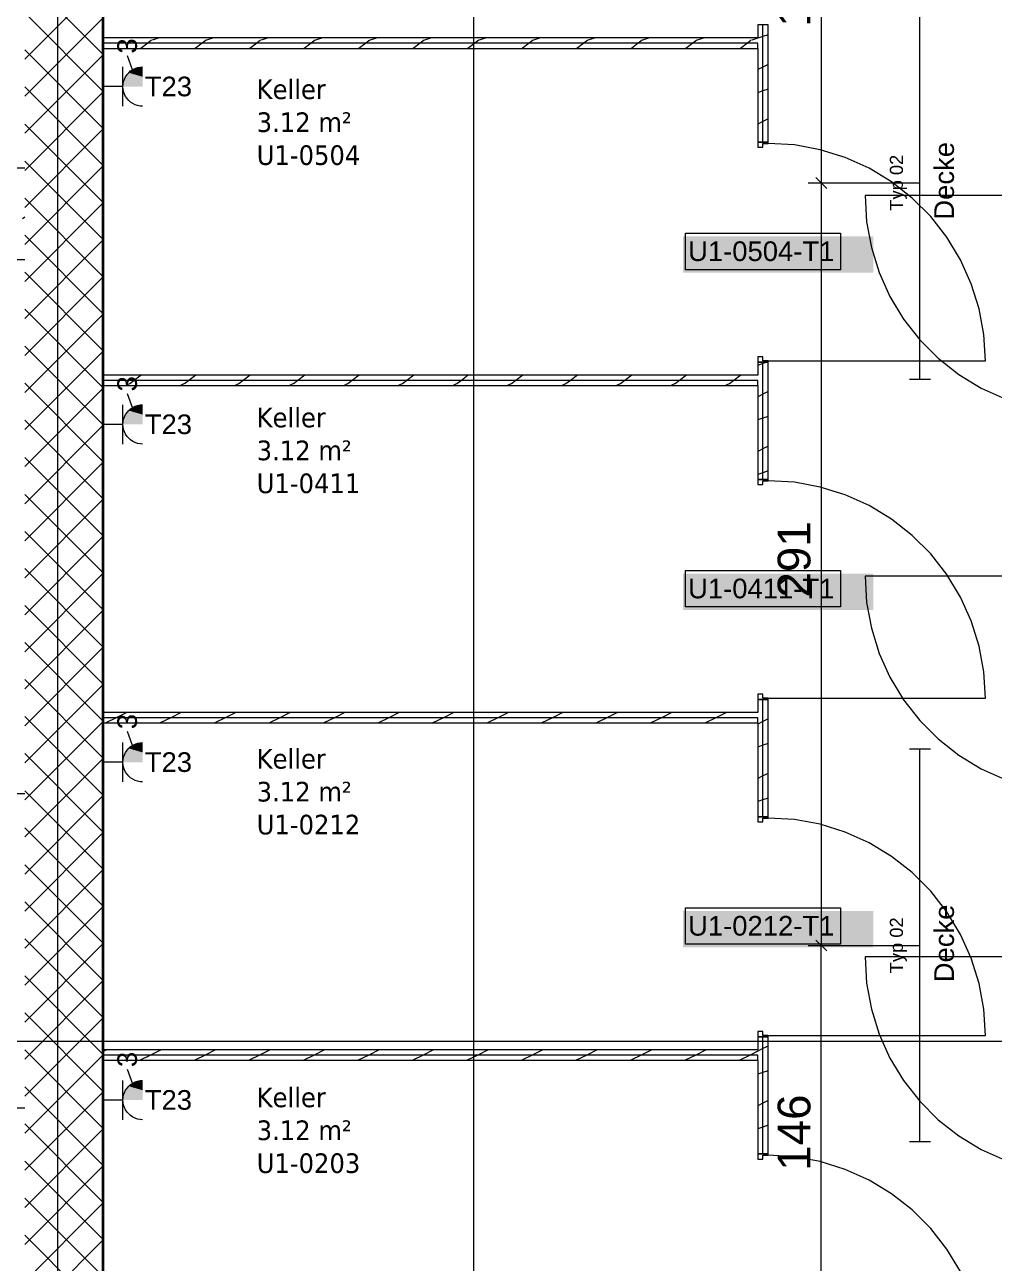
# Model space of a CAD drawing. Extents: x -1132 to 613, y -179 to 712.
# Drawn here: x -347.1 to -273, y 385.6 to 480.2 of the extents above; entities that cross this region are included whole.
import ezdxf
from ezdxf.lldxf.tags import DXFTag

# ---------------------------------------------------------------- set-up
doc = ezdxf.new("R2010")
doc.units = 0
doc.layers.get('0').update_dxf_attribs({"lineweight": 13})
for name, color, linetype, lineweight in [('A-AREA-____-IDEN', 7, 'Continuous', 5), ('A-DOOR-____-IDEN', 7, 'Continuous', 5), ('A-DOOR-FRAM-MCUT', 7, 'Continuous', 9), ('A-DOOR-OPNG-OTLN', 7, 'Continuous', 9), ('A-WALL-____-MCUT', 7, 'Continuous', 35), ('A-WALL-____-PATT', 7, 'Continuous', 35), ('A-WALL-FNSH-MCUT', 7, 'Continuous', 35), ('S-GRID-____-OTLN', 7, 'Continuous', 5)]:
    doc.layers.add(name, color=color, linetype=linetype, lineweight=lineweight)
for name, color, linetype, lineweight, true_color in [('EL01_VVV_Mass', 7, 'Continuous', 13, 0xb2b200), ('EL01_WAN_Kraft', 1, 'Continuous', 13, 0xff0000), ('EL01_WAN_Leuchten', 7, 'Continuous', 13, 0x0080ff), ('EL01_WAN_Leuchtentyp', 7, 'Continuous', 13, 0x0099ff)]:
    doc.layers.add(name, color=color, linetype=linetype, lineweight=lineweight, true_color=true_color)
doc.styles.get("Standard").update_dxf_attribs({"font": 'arial.ttf'})
tags = doc.linetypes.add('_Rasterlinie_', pattern=[0.375, 0.2, -0.05, 0.075, -0.05]).pattern_tags.tags
tags[10:11] = [DXFTag(74, 4), DXFTag(75, 0), DXFTag(340, '0'), DXFTag(46, 1.0), DXFTag(50, 0.0), DXFTag(44, 0.0), DXFTag(45, 0.0)]
tags[8:9] = [DXFTag(74, 4), DXFTag(75, 0), DXFTag(340, '0'), DXFTag(46, 1.0), DXFTag(50, 0.0), DXFTag(44, 0.0), DXFTag(45, 0.0)]
tags[6:7] = [DXFTag(74, 4), DXFTag(75, 0), DXFTag(340, '0'), DXFTag(46, 1.0), DXFTag(50, 0.0), DXFTag(44, 0.0), DXFTag(45, 0.0)]
tags[4:5] = [DXFTag(74, 4), DXFTag(75, 0), DXFTag(340, '0'), DXFTag(46, 1.0), DXFTag(50, 0.0), DXFTag(44, 0.0), DXFTag(45, 0.0)]

# ---------------------------------------------------------------- blocks, each defined once
blk = doc.blocks.new('Referenz-A0UNPDE96I', base_point=(-1115.886, -117.372))
at = {"layer": 'A-DOOR-____-IDEN', "color": 0, "linetype": 'Continuous', "ltscale": 0.13}
for p, q in [((-296.636, 464.275), (-284.796, 464.275)), ((-296.636, 461.495), (-296.636, 464.275)), ((-284.796, 464.275), (-284.796, 461.495)), ((-284.796, 461.495), (-296.636, 461.495)), ((-296.636, 438.515), (-284.796, 438.515)), ((-296.636, 435.735), (-296.636, 438.515)), ((-284.796, 438.515), (-284.796, 435.735)), ((-284.796, 435.735), (-296.636, 435.735)), ((-296.636, 412.755), (-284.796, 412.755)), ((-296.636, 409.975), (-296.636, 412.755)), ((-284.796, 412.755), (-284.796, 409.975)), ((-284.796, 409.975), (-296.636, 409.975))]:
    blk.add_line(p, q, dxfattribs=at)
at = {"layer": 'A-DOOR-____-IDEN', "color": 7, "linetype": 'Continuous', "ltscale": 0.13, "true_color": 0xffffff}
for points in [[(-296.811, 461.272), (-282.272, 461.272), (-296.811, 464.031)], [(-282.272, 461.272), (-296.811, 464.031), (-282.272, 464.031)], [(-296.811, 435.512), (-282.272, 435.512), (-296.811, 438.271)], [(-282.272, 435.512), (-296.811, 438.271), (-282.272, 438.271)], [(-296.811, 409.752), (-282.272, 409.752), (-296.811, 412.511)], [(-282.272, 409.752), (-296.811, 412.511), (-282.272, 412.511)]]:
    blk.add_solid(points, dxfattribs=at)
at = {"layer": 'A-DOOR-FRAM-MCUT', "color": 0, "linetype": 'Continuous', "ltscale": 0.13}
for p, q in [((-290.315, 471.238), (-291.115, 471.238)), ((-291.115, 471.238), (-291.115, 470.838)), ((-290.715, 470.838), (-290.715, 471.138)), ((-290.715, 471.138), (-290.315, 471.138)), ((-290.315, 471.138), (-290.315, 471.238)), ((-291.115, 470.838), (-290.715, 470.838)), ((-290.715, 454.838), (-291.115, 454.838)), ((-291.115, 454.838), (-291.115, 454.438)), ((-291.115, 454.438), (-290.315, 454.438)), ((-290.715, 454.538), (-290.715, 454.838)), ((-290.315, 454.538), (-290.715, 454.538)), ((-290.315, 454.438), (-290.315, 454.538)), ((-290.315, 445.478), (-291.115, 445.478)), ((-291.115, 445.478), (-291.115, 445.078)), ((-291.115, 445.078), (-290.715, 445.078)), ((-290.715, 445.078), (-290.715, 445.378)), ((-290.715, 445.378), (-290.315, 445.378)), ((-290.315, 445.378), (-290.315, 445.478)), ((-290.715, 429.078), (-291.115, 429.078)), ((-291.115, 429.078), (-291.115, 428.678)), ((-291.115, 428.678), (-290.315, 428.678)), ((-290.715, 428.778), (-290.715, 429.078)), ((-290.315, 428.778), (-290.715, 428.778)), ((-290.315, 428.678), (-290.315, 428.778)), ((-290.315, 419.718), (-291.115, 419.718)), ((-291.115, 419.718), (-291.115, 419.318)), ((-291.115, 419.318), (-290.715, 419.318)), ((-290.715, 419.318), (-290.715, 419.618)), ((-290.715, 419.618), (-290.315, 419.618)), ((-290.315, 419.618), (-290.315, 419.718)), ((-290.715, 403.318), (-291.115, 403.318)), ((-291.115, 403.318), (-291.115, 402.918)), ((-290.715, 403.018), (-290.715, 403.318)), ((-290.315, 403.018), (-290.715, 403.018)), ((-290.315, 402.918), (-290.315, 403.018)), ((-291.115, 402.918), (-290.315, 402.918)), ((-290.315, 393.958), (-291.115, 393.958)), ((-291.115, 393.958), (-291.115, 393.558)), ((-291.115, 393.558), (-290.715, 393.558)), ((-290.715, 393.558), (-290.715, 393.858)), ((-290.715, 393.858), (-290.315, 393.858)), ((-290.315, 393.858), (-290.315, 393.958))]:
    blk.add_line(p, q, dxfattribs=at)
at = {"layer": 'A-DOOR-OPNG-OTLN', "color": 0, "linetype": 'Continuous', "ltscale": 0.13}
for p, q in [((-288.314, 471.017), (-290.315, 471.138)), ((-286.342, 470.656), (-288.314, 471.017)), ((-284.428, 470.06), (-286.342, 470.656)), ((-282.6, 469.237), (-284.428, 470.06)), ((-280.885, 468.2), (-282.6, 469.237)), ((-279.307, 466.964), (-280.885, 468.2)), ((-266.315, 467.153), (-282.915, 467.153)), ((-282.915, 467.153), (-282.794, 465.152)), ((-277.889, 465.546), (-279.307, 466.964)), ((-276.653, 463.968), (-277.889, 465.546)), ((-282.794, 465.152), (-282.432, 463.181)), ((-275.616, 462.253), (-276.653, 463.968)), ((-282.432, 463.181), (-281.836, 461.267)), ((-274.793, 460.425), (-275.616, 462.253)), ((-281.836, 461.267), (-281.013, 459.439)), ((-274.197, 458.511), (-274.793, 460.425)), ((-281.013, 459.439), (-279.976, 457.723)), ((-273.836, 456.539), (-274.197, 458.511)), ((-279.976, 457.723), (-278.74, 456.145)), ((-278.74, 456.145), (-277.322, 454.728)), ((-273.715, 454.538), (-273.836, 456.539)), ((-290.315, 454.538), (-273.715, 454.538)), ((-277.322, 454.728), (-275.745, 453.492)), ((-275.745, 453.492), (-274.029, 452.455)), ((-274.029, 452.455), (-272.201, 451.632)), ((-288.314, 445.257), (-290.315, 445.378)), ((-286.342, 444.896), (-288.314, 445.257)), ((-284.428, 444.3), (-286.342, 444.896)), ((-282.6, 443.477), (-284.428, 444.3)), ((-280.885, 442.44), (-282.6, 443.477)), ((-279.307, 441.204), (-280.885, 442.44)), ((-277.889, 439.786), (-279.307, 441.204)), ((-276.653, 438.208), (-277.889, 439.786)), ((-266.315, 438.078), (-282.915, 438.078)), ((-282.915, 438.078), (-282.794, 436.077)), ((-275.616, 436.493), (-276.653, 438.208)), ((-282.794, 436.077), (-282.432, 434.106)), ((-274.793, 434.665), (-275.616, 436.493)), ((-274.197, 432.751), (-274.793, 434.665)), ((-282.432, 434.106), (-281.836, 432.192)), ((-273.836, 430.779), (-274.197, 432.751)), ((-281.836, 432.192), (-281.013, 430.364)), ((-281.013, 430.364), (-279.976, 428.648)), ((-273.715, 428.778), (-273.836, 430.779)), ((-290.315, 428.778), (-273.715, 428.778)), ((-279.976, 428.648), (-278.74, 427.07)), ((-278.74, 427.07), (-277.322, 425.653)), ((-277.322, 425.653), (-275.745, 424.417)), ((-275.745, 424.417), (-274.029, 423.38)), ((-274.029, 423.38), (-272.201, 422.557)), ((-288.314, 419.497), (-290.315, 419.618)), ((-286.342, 419.136), (-288.314, 419.497)), ((-284.428, 418.54), (-286.342, 419.136)), ((-282.6, 417.717), (-284.428, 418.54)), ((-280.885, 416.68), (-282.6, 417.717)), ((-279.307, 415.444), (-280.885, 416.68)), ((-277.889, 414.026), (-279.307, 415.444)), ((-276.653, 412.448), (-277.889, 414.026)), ((-275.616, 410.733), (-276.653, 412.448)), ((-274.793, 408.905), (-275.616, 410.733)), ((-266.315, 409.003), (-282.915, 409.003)), ((-282.915, 409.003), (-282.794, 407.002)), ((-274.197, 406.991), (-274.793, 408.905)), ((-282.794, 407.002), (-282.432, 405.031)), ((-273.836, 405.019), (-274.197, 406.991)), ((-282.432, 405.031), (-281.836, 403.117)), ((-273.715, 403.018), (-273.836, 405.019)), ((-290.315, 403.018), (-273.715, 403.018)), ((-281.836, 403.117), (-281.013, 401.289)), ((-281.013, 401.289), (-279.976, 399.573)), ((-279.976, 399.573), (-278.74, 397.995)), ((-278.74, 397.995), (-277.322, 396.578)), ((-277.322, 396.578), (-275.745, 395.342)), ((-275.745, 395.342), (-274.029, 394.305)), ((-288.314, 393.737), (-290.315, 393.858)), ((-286.342, 393.376), (-288.314, 393.737)), ((-274.029, 394.305), (-272.201, 393.482)), ((-284.428, 392.78), (-286.342, 393.376)), ((-282.6, 391.957), (-284.428, 392.78)), ((-280.885, 390.92), (-282.6, 391.957)), ((-279.307, 389.684), (-280.885, 390.92)), ((-277.889, 388.266), (-279.307, 389.684)), ((-276.653, 386.688), (-277.889, 388.266)), ((-275.616, 384.973), (-276.653, 386.688))]:
    blk.add_line(p, q, dxfattribs=at)
at = {"layer": 'A-WALL-____-MCUT', "color": 0, "linetype": 'Continuous', "ltscale": 0.35}
for p, q in [((-341.115, 452.638), (-341.115, 555.478)), ((-341.115, 298.878), (-341.115, 452.638))]:
    blk.add_line(p, q, dxfattribs=at)
at = {"layer": 'A-WALL-____-MCUT', "color": 0, "linetype": 'Continuous', "lineweight": 9, "ltscale": 0.13}
for p, q in [((-290.715, 471.238), (-290.715, 480.198)), ((-291.115, 478.798), (-341.115, 478.798)), ((-291.115, 478.398), (-291.115, 478.798)), ((-290.715, 445.478), (-290.715, 454.438)), ((-291.115, 453.038), (-341.115, 453.038)), ((-291.115, 452.638), (-291.115, 453.038)), ((-290.715, 419.718), (-290.715, 428.678)), ((-291.115, 427.278), (-341.115, 427.278)), ((-291.115, 426.878), (-291.115, 427.278)), ((-290.715, 393.958), (-290.715, 402.918)), ((-291.115, 401.518), (-341.115, 401.518)), ((-291.115, 401.118), (-291.115, 401.518))]:
    blk.add_line(p, q, dxfattribs=at)
at = {"layer": 'A-WALL-____-PATT', "color": 0, "linetype": 'Continuous', "lineweight": 9, "ltscale": 0.13}
for p, q in [((-341.115, 477.931), (-347.115, 483.931)), ((-347.115, 477.565), (-341.115, 483.565)), ((-341.115, 475.102), (-347.115, 481.102)), ((-347.115, 474.736), (-341.115, 480.736)), ((-341.023, 479.198), (-341.115, 479.168)), ((-337.721, 478.798), (-338.255, 478.398)), ((-337.423, 479.022), (-337.721, 478.798)), ((-336.858, 479.198), (-337.391, 479.021)), ((-333.556, 478.798), (-334.09, 478.398)), ((-333.257, 479.022), (-333.556, 478.798)), ((-332.694, 479.198), (-333.226, 479.021)), ((-329.391, 478.798), (-329.925, 478.398)), ((-329.092, 479.023), (-329.391, 478.798)), ((-328.529, 479.198), (-329.061, 479.021)), ((-325.226, 478.798), (-325.76, 478.398)), ((-324.927, 479.023), (-325.226, 478.798)), ((-324.364, 479.198), (-324.896, 479.021)), ((-321.061, 478.798), (-321.595, 478.398)), ((-320.761, 479.023), (-321.061, 478.798)), ((-320.2, 479.198), (-320.731, 479.021)), ((-316.896, 478.798), (-317.43, 478.398)), ((-316.596, 479.023), (-316.896, 478.798)), ((-316.035, 479.198), (-316.565, 479.021)), ((-312.731, 478.798), (-313.265, 478.398)), ((-312.431, 479.024), (-312.731, 478.798)), ((-311.87, 479.198), (-312.4, 479.022)), ((-308.566, 478.798), (-309.1, 478.398)), ((-308.266, 479.024), (-308.566, 478.798)), ((-307.705, 479.198), (-308.235, 479.022)), ((-304.401, 478.798), (-304.935, 478.398)), ((-304.1, 479.024), (-304.401, 478.798)), ((-303.541, 479.198), (-304.07, 479.022)), ((-300.236, 478.798), (-300.77, 478.398)), ((-299.935, 479.024), (-300.236, 478.798)), ((-299.376, 479.198), (-299.905, 479.022)), ((-296.072, 478.798), (-296.605, 478.398)), ((-295.77, 479.025), (-296.072, 478.798)), ((-295.211, 479.198), (-295.74, 479.022)), ((-291.907, 478.798), (-292.44, 478.398)), ((-291.604, 479.025), (-291.907, 478.798)), ((-291.115, 479.176), (-291.575, 479.022)), ((-290.715, 479.309), (-291.115, 479.176)), ((-290.315, 479.442), (-290.715, 479.309)), ((-341.115, 472.274), (-347.115, 478.274)), ((-347.115, 471.908), (-341.115, 477.908)), ((-290.715, 476.971), (-291.115, 476.771)), ((-290.315, 477.171), (-290.715, 476.971)), ((-341.115, 469.446), (-347.115, 475.446)), ((-347.115, 469.079), (-341.115, 475.079)), ((-290.715, 475.144), (-291.115, 475.011)), ((-290.315, 475.278), (-290.715, 475.144)), ((-290.315, 473.006), (-290.715, 472.806)), ((-341.115, 466.617), (-347.115, 472.617)), ((-347.115, 466.251), (-341.115, 472.251)), ((-290.715, 472.806), (-291.115, 472.606)), ((-341.115, 463.789), (-347.115, 469.789)), ((-347.115, 463.422), (-341.115, 469.422)), ((-341.115, 460.96), (-347.115, 466.96)), ((-347.115, 460.594), (-341.115, 466.594)), ((-347.115, 465.506), (-347.285, 465.378)), ((-341.115, 458.132), (-347.115, 464.132)), ((-347.115, 457.766), (-341.115, 463.766)), ((-341.115, 455.303), (-347.115, 461.303)), ((-347.115, 454.937), (-341.115, 460.937)), ((-341.115, 452.475), (-347.115, 458.475)), ((-347.115, 452.109), (-341.115, 458.109)), ((-341.115, 449.647), (-347.115, 455.647)), ((-347.115, 449.28), (-341.115, 455.28)), ((-290.715, 454.321), (-291.115, 454.187)), ((-290.362, 454.438), (-290.715, 454.321)), ((-338.215, 453.438), (-338.748, 453.038)), ((-334.05, 453.438), (-334.583, 453.038)), ((-329.885, 453.438), (-330.418, 453.038)), ((-325.72, 453.438), (-326.253, 453.038)), ((-321.555, 453.438), (-322.088, 453.038)), ((-317.39, 453.438), (-317.923, 453.038)), ((-313.225, 453.438), (-313.758, 453.038)), ((-309.06, 453.438), (-309.593, 453.038)), ((-304.895, 453.438), (-305.428, 453.038)), ((-300.73, 453.438), (-301.263, 453.038)), ((-296.565, 453.438), (-297.098, 453.038)), ((-292.4, 453.438), (-292.933, 453.038)), ((-341.115, 446.818), (-347.115, 452.818)), ((-347.115, 446.452), (-341.115, 452.452)), ((-339.014, 452.821), (-339.381, 452.638)), ((-338.748, 453.038), (-339.086, 452.785)), ((-334.85, 452.821), (-335.216, 452.638)), ((-334.583, 453.038), (-334.92, 452.785)), ((-330.685, 452.821), (-331.051, 452.638)), ((-330.418, 453.038), (-330.755, 452.785)), ((-326.52, 452.821), (-326.886, 452.638)), ((-326.253, 453.038), (-326.59, 452.786)), ((-322.355, 452.821), (-322.721, 452.638)), ((-322.088, 453.038), (-322.424, 452.786)), ((-318.19, 452.821), (-318.556, 452.638)), ((-317.923, 453.038), (-318.259, 452.786)), ((-314.025, 452.821), (-314.391, 452.638)), ((-313.758, 453.038), (-314.094, 452.786)), ((-309.86, 452.821), (-310.226, 452.638)), ((-309.593, 453.038), (-309.929, 452.787)), ((-305.695, 452.821), (-306.061, 452.638)), ((-305.428, 453.038), (-305.763, 452.787)), ((-301.53, 452.821), (-301.896, 452.638)), ((-301.263, 453.038), (-301.598, 452.787)), ((-297.365, 452.821), (-297.731, 452.638)), ((-297.098, 453.038), (-297.433, 452.787)), ((-293.201, 452.821), (-293.567, 452.638)), ((-292.933, 453.038), (-293.267, 452.788)), ((-290.315, 452.182), (-290.715, 451.982)), ((-290.715, 451.982), (-291.115, 451.782)), ((-290.315, 450.289), (-290.715, 450.156)), ((-341.115, 443.99), (-347.115, 449.99)), ((-347.115, 443.623), (-341.115, 449.623)), ((-290.715, 450.156), (-291.115, 450.023)), ((-290.715, 447.817), (-291.115, 447.617)), ((-290.315, 448.017), (-290.715, 447.817)), ((-341.115, 441.161), (-347.115, 447.161)), ((-347.115, 440.795), (-341.115, 446.795)), ((-290.715, 445.991), (-291.115, 445.858)), ((-290.315, 446.124), (-290.715, 445.991)), ((-341.115, 438.333), (-347.115, 444.333)), ((-347.115, 437.967), (-341.115, 443.967)), ((-341.115, 435.504), (-347.115, 441.504)), ((-347.115, 435.138), (-341.115, 441.138)), ((-341.115, 432.676), (-347.115, 438.676)), ((-347.115, 432.31), (-341.115, 438.31)), ((-341.115, 429.848), (-347.115, 435.848)), ((-347.115, 429.481), (-341.115, 435.481)), ((-341.115, 427.019), (-347.115, 433.019)), ((-347.115, 426.653), (-341.115, 432.653)), ((-341.115, 424.191), (-347.115, 430.191)), ((-347.115, 423.824), (-341.115, 429.824)), ((-339.322, 427.678), (-340.122, 427.278)), ((-335.157, 427.678), (-335.957, 427.278)), ((-330.992, 427.678), (-331.792, 427.278)), ((-326.827, 427.678), (-327.627, 427.278)), ((-322.662, 427.678), (-323.462, 427.278)), ((-318.497, 427.678), (-319.297, 427.278)), ((-314.332, 427.678), (-315.132, 427.278)), ((-310.167, 427.678), (-310.967, 427.278)), ((-306.003, 427.678), (-306.803, 427.278)), ((-301.838, 427.678), (-302.638, 427.278)), ((-297.673, 427.678), (-298.473, 427.278)), ((-293.508, 427.678), (-294.308, 427.278)), ((-341.115, 421.362), (-347.115, 427.362)), ((-347.115, 420.996), (-341.115, 426.996)), ((-340.122, 427.278), (-340.922, 426.878)), ((-335.957, 427.278), (-336.757, 426.878)), ((-331.792, 427.278), (-332.592, 426.878)), ((-327.627, 427.278), (-328.427, 426.878)), ((-323.462, 427.278), (-324.262, 426.878)), ((-319.297, 427.278), (-320.097, 426.878)), ((-315.132, 427.278), (-315.932, 426.878)), ((-310.967, 427.278), (-311.767, 426.878)), ((-306.803, 427.278), (-307.603, 426.878)), ((-302.638, 427.278), (-303.438, 426.878)), ((-298.473, 427.278), (-299.273, 426.878)), ((-294.308, 427.278), (-295.108, 426.878)), ((-290.715, 426.992), (-291.115, 426.792)), ((-290.315, 427.192), (-290.715, 426.992)), ((-290.715, 425.168), (-291.115, 425.034)), ((-290.315, 425.301), (-290.715, 425.168)), ((-341.115, 418.534), (-347.115, 424.534)), ((-347.115, 418.168), (-341.115, 424.168)), ((-290.715, 422.827), (-291.115, 422.627)), ((-290.315, 423.027), (-290.715, 422.827)), ((-341.115, 415.705), (-347.115, 421.705)), ((-347.115, 415.339), (-341.115, 421.339)), ((-290.715, 421.003), (-291.115, 420.869)), ((-290.315, 421.136), (-290.715, 421.003)), ((-341.115, 412.877), (-347.115, 418.877)), ((-347.115, 412.511), (-341.115, 418.511)), ((-341.115, 410.049), (-347.115, 416.049)), ((-347.115, 409.682), (-341.115, 415.682)), ((-341.115, 407.22), (-347.115, 413.22)), ((-347.115, 406.854), (-341.115, 412.854)), ((-341.115, 404.392), (-347.115, 410.392)), ((-347.115, 404.025), (-341.115, 410.025)), ((-341.115, 401.563), (-347.115, 407.563)), ((-347.115, 401.197), (-341.115, 407.197)), ((-341.115, 398.735), (-347.115, 404.735)), ((-347.115, 398.369), (-341.115, 404.369)), ((-290.715, 402.003), (-291.115, 401.803)), ((-290.315, 402.203), (-290.715, 402.003)), ((-341.115, 395.907), (-347.115, 401.907)), ((-347.115, 395.54), (-341.115, 401.54)), ((-340.863, 401.918), (-341.115, 401.792)), ((-337.498, 401.518), (-338.298, 401.118)), ((-336.698, 401.918), (-337.498, 401.518)), ((-333.333, 401.518), (-334.133, 401.118)), ((-332.533, 401.918), (-333.333, 401.518)), ((-329.168, 401.518), (-329.968, 401.118)), ((-328.368, 401.918), (-329.168, 401.518)), ((-325.003, 401.518), (-325.803, 401.118)), ((-324.203, 401.918), (-325.003, 401.518)), ((-320.838, 401.518), (-321.638, 401.118)), ((-320.038, 401.918), (-320.838, 401.518)), ((-316.674, 401.518), (-317.474, 401.118)), ((-315.874, 401.918), (-316.674, 401.518)), ((-312.509, 401.518), (-313.309, 401.118)), ((-311.709, 401.918), (-312.509, 401.518)), ((-308.344, 401.518), (-309.144, 401.118)), ((-307.544, 401.918), (-308.344, 401.518)), ((-304.179, 401.518), (-304.979, 401.118)), ((-303.379, 401.918), (-304.179, 401.518)), ((-300.014, 401.518), (-300.814, 401.118)), ((-299.214, 401.918), (-300.014, 401.518)), ((-295.849, 401.518), (-296.649, 401.118)), ((-295.049, 401.918), (-295.849, 401.518)), ((-291.684, 401.518), (-292.484, 401.118)), ((-291.115, 401.803), (-291.684, 401.518)), ((-290.715, 400.179), (-291.115, 400.046)), ((-290.315, 400.313), (-290.715, 400.179)), ((-341.115, 393.078), (-347.115, 399.078)), ((-347.115, 392.712), (-341.115, 398.712)), ((-290.715, 397.838), (-291.115, 397.638)), ((-290.315, 398.038), (-290.715, 397.838)), ((-341.115, 390.25), (-347.115, 396.25)), ((-347.115, 389.883), (-341.115, 395.883)), ((-290.715, 396.014), (-291.115, 395.881)), ((-290.315, 396.148), (-290.715, 396.014)), ((-341.115, 387.421), (-347.115, 393.421)), ((-347.115, 387.055), (-341.115, 393.055)), ((-341.115, 384.593), (-347.115, 390.593)), ((-347.115, 384.226), (-341.115, 390.226)), ((-341.115, 381.764), (-347.115, 387.764)), ((-347.115, 381.398), (-341.115, 387.398))]:
    blk.add_line(p, q, dxfattribs=at)
at = {"layer": 'A-WALL-FNSH-MCUT', "color": 0, "linetype": 'Continuous', "lineweight": 9, "ltscale": 0.13}
for p, q in [((-291.115, 480.198), (-291.115, 479.198)), ((-290.315, 480.198), (-291.115, 480.198)), ((-290.315, 471.238), (-290.315, 480.198)), ((-291.115, 479.198), (-341.115, 479.198)), ((-341.115, 478.398), (-291.115, 478.398)), ((-291.115, 478.398), (-291.115, 471.238)), ((-291.115, 471.238), (-290.315, 471.238)), ((-291.115, 454.438), (-291.115, 453.438)), ((-290.315, 454.438), (-291.115, 454.438)), ((-290.315, 445.478), (-290.315, 454.438)), ((-291.115, 453.438), (-341.115, 453.438)), ((-341.115, 452.638), (-291.115, 452.638)), ((-291.115, 452.638), (-291.115, 445.478)), ((-291.115, 445.478), (-290.315, 445.478)), ((-291.115, 428.678), (-291.115, 427.678)), ((-290.315, 428.678), (-291.115, 428.678)), ((-290.315, 419.718), (-290.315, 428.678)), ((-291.115, 427.678), (-341.115, 427.678)), ((-341.115, 426.878), (-291.115, 426.878)), ((-291.115, 426.878), (-291.115, 419.718)), ((-291.115, 419.718), (-290.315, 419.718)), ((-291.115, 402.918), (-291.115, 401.918)), ((-290.315, 402.918), (-291.115, 402.918)), ((-290.315, 393.958), (-290.315, 402.918)), ((-291.115, 401.918), (-341.115, 401.918)), ((-341.115, 401.118), (-291.115, 401.118)), ((-291.115, 401.118), (-291.115, 393.958)), ((-291.115, 393.958), (-290.315, 393.958))]:
    blk.add_line(p, q, dxfattribs=at)
at = {"layer": 'S-GRID-____-OTLN', "color": 0, "linetype": '_Rasterlinie_', "ltscale": 0.13}
for p, q in [((-344.615, 645.662), (-344.615, 244.87)), ((-312.815, -113.603), (-312.815, 631.478)), ((-1107.612, 402.578), (119.376, 402.578))]:
    blk.add_line(p, q, dxfattribs=at)
at = {"layer": 'A-AREA-____-IDEN', "color": 0, "linetype": 'Continuous', "ltscale": 0.13, "char_height": 1.5, "attachment_point": 1}
for s, insert in [('{\\W0.9;\\fVerdana;Keller}', (-329.395, 476.02)), ('{\\W0.9;\\fVerdana;3.12 m²}', (-329.395, 473.507)), ('{\\W0.9;\\fVerdana;U1-0504}', (-329.395, 470.993)), ('{\\W0.9;\\fVerdana;Keller}', (-329.395, 450.956)), ('{\\W0.9;\\fVerdana;3.12 m²}', (-329.395, 448.443)), ('{\\W0.9;\\fVerdana;U1-0411}', (-329.395, 445.929)), ('{\\W0.9;\\fVerdana;Keller}', (-329.395, 424.893)), ('{\\W0.9;\\fVerdana;3.12 m²}', (-329.395, 422.379)), ('{\\W0.9;\\fVerdana;U1-0212}', (-329.395, 419.866)), ('{\\W0.9;\\fVerdana;Keller}', (-329.395, 399.034)), ('{\\W0.9;\\fVerdana;3.12 m²}', (-329.395, 396.52)), ('{\\W0.9;\\fVerdana;U1-0203}', (-329.395, 394.007))]:
    blk.add_mtext(s, dxfattribs=dict(at, insert=insert))
at = {"layer": 'A-DOOR-____-IDEN', "color": 0, "linetype": 'Continuous', "ltscale": 0.13, "char_height": 1.5, "attachment_point": 1}
for s, insert in [('{\\fArial;U1-0504-T1}', (-296.436, 463.656)), ('{\\fArial;U1-0411-T1}', (-296.436, 437.896)), ('{\\fArial;U1-0212-T1}', (-296.436, 412.136))]:
    blk.add_mtext(s, dxfattribs=dict(at, insert=insert))
blk = doc.blocks.new('Steckdose T23_ AP_ 3-fach-A0UNPDVP6I', base_point=(-341.113, 448.178))
at = {"color": 0, "lineweight": -2}
for p, q in [((-339.613, 448.178), (-339.613, 451.178)), ((-338.759, 450.604), (-339.267, 452.021)), ((-338.501, 451.127), (-338.308, 451.165)), ((-338.308, 451.165), (-338.113, 451.178)), ((-339.562, 450.066), (-339.498, 450.252)), ((-339.498, 450.252), (-339.412, 450.428)), ((-339.412, 450.428), (-339.303, 450.591)), ((-339.303, 450.591), (-339.173, 450.739)), ((-339.173, 450.739), (-339.026, 450.868)), ((-339.026, 450.868), (-338.863, 450.977)), ((-338.863, 450.977), (-338.687, 451.064)), ((-338.687, 451.064), (-338.501, 451.127)), ((-339.613, 449.678), (-341.113, 449.678)), ((-339.613, 449.678), (-339.6, 449.874)), ((-339.6, 449.482), (-339.613, 449.678)), ((-339.6, 449.874), (-339.562, 450.066)), ((-339.562, 449.29), (-339.6, 449.482)), ((-339.498, 449.104), (-339.562, 449.29)), ((-339.412, 448.928), (-339.498, 449.104)), ((-339.303, 448.765), (-339.412, 448.928)), ((-339.173, 448.618), (-339.303, 448.765)), ((-339.026, 448.488), (-339.173, 448.618)), ((-338.863, 448.379), (-339.026, 448.488)), ((-338.687, 448.292), (-338.863, 448.379)), ((-338.501, 448.229), (-338.687, 448.292)), ((-338.308, 448.191), (-338.501, 448.229)), ((-338.113, 448.178), (-338.308, 448.191))]:
    blk.add_line(p, q, dxfattribs=at)
for points in [[(-338.501, 451.127), (-338.113, 451.127), (-338.113, 451.178)], [(-339.562, 450.066), (-338.113, 450.066), (-339.412, 450.428)], [(-339.412, 450.428), (-338.113, 450.428), (-339.173, 450.739)], [(-338.113, 450.066), (-339.412, 450.428), (-338.113, 450.428)], [(-339.173, 450.739), (-338.113, 450.739), (-338.863, 450.977)], [(-338.113, 450.428), (-339.173, 450.739), (-338.113, 450.739)], [(-338.863, 450.977), (-338.113, 450.977), (-338.501, 451.127)], [(-338.113, 450.739), (-338.863, 450.977), (-338.113, 450.977)], [(-338.113, 450.977), (-338.501, 451.127), (-338.113, 451.127)], [(-339.613, 449.678), (-338.113, 449.678), (-339.562, 450.066)], [(-338.113, 449.678), (-339.562, 450.066), (-338.113, 450.066)]]:
    blk.add_solid(points, dxfattribs=at)
at = {"color": 0, "lineweight": -2, "insert": (-340.043, 452.196), "char_height": 1.5, "attachment_point": 1, "rotation": 90}
blk.add_mtext('{\\fArial;3}', dxfattribs=at)
at = {"color": 0, "lineweight": -2, "insert": (-337.945, 450.437), "char_height": 1.5, "attachment_point": 1}
blk.add_mtext('{\\fArial;T23}', dxfattribs=at)
blk = doc.blocks.new('Steckdose T23_ AP_ 3-fach-A0UNPDZD6I', base_point=(-353.745, 393.979))
at = {"color": 0, "lineweight": -2}
for p, q in [((-350.113, 398.978), (-349.917, 398.965)), ((-349.917, 398.965), (-349.724, 398.927)), ((-349.724, 398.927), (-349.539, 398.864)), ((-349.539, 398.864), (-349.363, 398.777)), ((-349.363, 398.777), (-349.2, 398.668)), ((-349.2, 398.668), (-349.052, 398.539)), ((-349.052, 398.539), (-348.923, 398.391)), ((-348.923, 398.391), (-348.814, 398.228)), ((-348.814, 398.228), (-348.727, 398.052)), ((-348.613, 398.978), (-348.613, 395.978)), ((-348.727, 398.052), (-348.664, 397.866)), ((-348.664, 397.866), (-348.625, 397.674)), ((-348.625, 397.282), (-348.664, 397.09)), ((-348.625, 397.674), (-348.613, 397.478)), ((-348.613, 397.478), (-348.625, 397.282)), ((-348.613, 397.478), (-347.113, 397.478)), ((-349.466, 396.552), (-348.958, 395.136)), ((-349.052, 396.418), (-349.2, 396.288)), ((-348.923, 396.565), (-349.052, 396.418)), ((-348.814, 396.728), (-348.923, 396.565)), ((-348.727, 396.904), (-348.814, 396.728)), ((-348.664, 397.09), (-348.727, 396.904)), ((-349.917, 395.991), (-350.113, 395.978)), ((-349.724, 396.029), (-349.917, 395.991)), ((-349.539, 396.092), (-349.724, 396.029)), ((-349.363, 396.179), (-349.539, 396.092)), ((-349.2, 396.288), (-349.363, 396.179))]:
    blk.add_line(p, q, dxfattribs=at)
for points in [[(-348.664, 397.09), (-350.113, 397.09), (-348.613, 397.478)], [(-350.113, 397.09), (-348.613, 397.478), (-350.113, 397.478)], [(-348.814, 396.728), (-350.113, 396.728), (-348.664, 397.09)], [(-350.113, 396.728), (-348.664, 397.09), (-350.113, 397.09)], [(-349.052, 396.418), (-350.113, 396.418), (-348.814, 396.728)], [(-350.113, 396.418), (-348.814, 396.728), (-350.113, 396.728)], [(-349.363, 396.179), (-350.113, 396.179), (-349.052, 396.418)], [(-350.113, 396.179), (-349.052, 396.418), (-350.113, 396.418)], [(-349.724, 396.029), (-350.113, 396.029), (-349.363, 396.179)], [(-350.113, 396.029), (-349.363, 396.179), (-350.113, 396.179)], [(-350.113, 395.978), (-349.724, 396.029), (-350.113, 396.029)]]:
    blk.add_solid(points, dxfattribs=at)
at = {"color": 0, "lineweight": -2, "insert": (-353.745, 398.22), "char_height": 1.5, "attachment_point": 1}
blk.add_mtext('{\\fArial;T23}', dxfattribs=at)
at = {"color": 0, "lineweight": -2, "insert": (-349.682, 393.979), "char_height": 1.5, "attachment_point": 1, "rotation": 90}
blk.add_mtext('{\\fArial;3}', dxfattribs=at)
blk = doc.blocks.new('LED-Langfeldleuchte 37W-A0UNPDZL6I', base_point=(-279.523, 453.119))
at = {"color": 0, "lineweight": -2}
for p, q in [((-277.923, 483.119), (-279.523, 483.119)), ((-278.723, 453.119), (-278.723, 483.119)), ((-277.923, 453.119), (-279.523, 453.119))]:
    blk.add_line(p, q, dxfattribs=at)
blk = doc.blocks.new('Absolute Höhe-A0UNPDZN6I', base_point=(-277.62, 465.31))
at = {"color": 0, "lineweight": -2, "insert": (-277.62, 465.31), "char_height": 1.5, "attachment_point": 1, "rotation": 90}
blk.add_mtext('{\\fArial;Decke}', dxfattribs=at)
blk = doc.blocks.new('Bemerkung 1-A0UNPDZP6I', base_point=(-281.017, 466.001))
at = {"color": 0, "lineweight": -2, "insert": (-281.017, 466.001), "char_height": 1, "attachment_point": 1, "rotation": 90}
blk.add_mtext('{\\fArial;Typ 02}', dxfattribs=at)
blk = doc.blocks.new('Maß-A0UNPEJT6I', base_point=(-289.588, 467.705))
at = {"color": 0, "lineweight": -2}
for p, q in [((-285.841, 496.825), (-286.668, 497.652)), ((-287.254, 497.239), (-278.723, 497.239)), ((-286.254, 497.239), (-286.254, 468.119)), ((-285.841, 467.705), (-286.668, 468.532)), ((-287.254, 468.119), (-278.723, 468.119))]:
    blk.add_line(p, q, dxfattribs=at)
at = {"color": 0, "lineweight": -2, "insert": (-289.588, 480.037), "char_height": 2.5, "attachment_point": 1, "rotation": 90}
blk.add_mtext('{\\fArial;146}', dxfattribs=at)
blk = doc.blocks.new('LED-Langfeldleuchte 37W-A0UNPEPX6I', base_point=(-279.523, 394.879))
at = {"color": 0, "lineweight": -2}
for p, q in [((-277.923, 424.879), (-279.523, 424.879)), ((-278.723, 394.879), (-278.723, 424.879)), ((-277.923, 394.879), (-279.523, 394.879))]:
    blk.add_line(p, q, dxfattribs=at)
blk = doc.blocks.new('Absolute Höhe-A0UNPEPZ6I', base_point=(-277.62, 407.07))
at = {"color": 0, "lineweight": -2, "insert": (-277.62, 407.07), "char_height": 1.5, "attachment_point": 1, "rotation": 90}
blk.add_mtext('{\\fArial;Decke}', dxfattribs=at)
blk = doc.blocks.new('Bemerkung 1-A0UNPEQ16I', base_point=(-281.017, 407.761))
at = {"color": 0, "lineweight": -2, "insert": (-281.017, 407.761), "char_height": 1, "attachment_point": 1, "rotation": 90}
blk.add_mtext('{\\fArial;Typ 02}', dxfattribs=at)
blk = doc.blocks.new('Steckdose T23_ AP_ 3-fach-A0UNPEQL6I', base_point=(-341.113, 396.578))
at = {"color": 0, "lineweight": -2}
for p, q in [((-338.759, 399.004), (-339.267, 400.421)), ((-339.613, 396.578), (-339.613, 399.578)), ((-339.173, 399.139), (-339.026, 399.268)), ((-339.026, 399.268), (-338.863, 399.377)), ((-338.863, 399.377), (-338.687, 399.464)), ((-338.687, 399.464), (-338.501, 399.527)), ((-338.501, 399.527), (-338.308, 399.565)), ((-338.308, 399.565), (-338.113, 399.578)), ((-339.613, 398.078), (-339.6, 398.274)), ((-339.6, 398.274), (-339.562, 398.466)), ((-339.562, 398.466), (-339.498, 398.652)), ((-339.498, 398.652), (-339.412, 398.828)), ((-339.412, 398.828), (-339.303, 398.991)), ((-339.303, 398.991), (-339.173, 399.139)), ((-339.613, 398.078), (-341.113, 398.078)), ((-339.6, 397.882), (-339.613, 398.078)), ((-339.562, 397.69), (-339.6, 397.882)), ((-339.498, 397.504), (-339.562, 397.69)), ((-339.412, 397.328), (-339.498, 397.504)), ((-339.303, 397.165), (-339.412, 397.328)), ((-339.173, 397.018), (-339.303, 397.165)), ((-339.026, 396.888), (-339.173, 397.018)), ((-338.863, 396.779), (-339.026, 396.888)), ((-338.687, 396.692), (-338.863, 396.779)), ((-338.501, 396.629), (-338.687, 396.692)), ((-338.308, 396.591), (-338.501, 396.629)), ((-338.113, 396.578), (-338.308, 396.591))]:
    blk.add_line(p, q, dxfattribs=at)
for points in [[(-339.173, 399.139), (-338.113, 399.139), (-338.863, 399.377)], [(-338.863, 399.377), (-338.113, 399.377), (-338.501, 399.527)], [(-338.113, 399.139), (-338.863, 399.377), (-338.113, 399.377)], [(-338.501, 399.527), (-338.113, 399.527), (-338.113, 399.578)], [(-338.113, 399.377), (-338.501, 399.527), (-338.113, 399.527)], [(-339.613, 398.078), (-338.113, 398.078), (-339.562, 398.466)], [(-339.562, 398.466), (-338.113, 398.466), (-339.412, 398.828)], [(-338.113, 398.078), (-339.562, 398.466), (-338.113, 398.466)], [(-339.412, 398.828), (-338.113, 398.828), (-339.173, 399.139)], [(-338.113, 398.466), (-339.412, 398.828), (-338.113, 398.828)], [(-338.113, 398.828), (-339.173, 399.139), (-338.113, 399.139)]]:
    blk.add_solid(points, dxfattribs=at)
at = {"color": 0, "lineweight": -2, "insert": (-340.043, 400.596), "char_height": 1.5, "attachment_point": 1, "rotation": 90}
blk.add_mtext('{\\fArial;3}', dxfattribs=at)
at = {"color": 0, "lineweight": -2, "insert": (-337.945, 398.837), "char_height": 1.5, "attachment_point": 1}
blk.add_mtext('{\\fArial;T23}', dxfattribs=at)
blk = doc.blocks.new('Steckdose T23_ AP_ 3-fach-A0UNPETN6I', base_point=(-341.113, 422.378))
at = {"color": 0, "lineweight": -2}
for p, q in [((-338.759, 424.804), (-339.267, 426.221)), ((-339.613, 422.378), (-339.613, 425.378)), ((-339.412, 424.628), (-339.303, 424.791)), ((-339.303, 424.791), (-339.173, 424.939)), ((-339.173, 424.939), (-339.026, 425.068)), ((-339.026, 425.068), (-338.863, 425.177)), ((-338.863, 425.177), (-338.687, 425.264)), ((-338.687, 425.264), (-338.501, 425.327)), ((-338.501, 425.327), (-338.308, 425.365)), ((-338.308, 425.365), (-338.113, 425.378)), ((-339.613, 423.878), (-341.113, 423.878)), ((-339.613, 423.878), (-339.6, 424.074)), ((-339.6, 423.682), (-339.613, 423.878)), ((-339.6, 424.074), (-339.562, 424.266)), ((-339.562, 424.266), (-339.498, 424.452)), ((-339.498, 424.452), (-339.412, 424.628)), ((-339.562, 423.49), (-339.6, 423.682)), ((-339.498, 423.304), (-339.562, 423.49)), ((-339.412, 423.128), (-339.498, 423.304)), ((-339.303, 422.965), (-339.412, 423.128)), ((-339.173, 422.818), (-339.303, 422.965)), ((-339.026, 422.688), (-339.173, 422.818)), ((-338.863, 422.579), (-339.026, 422.688)), ((-338.687, 422.492), (-338.863, 422.579)), ((-338.501, 422.429), (-338.687, 422.492)), ((-338.308, 422.391), (-338.501, 422.429)), ((-338.113, 422.378), (-338.308, 422.391))]:
    blk.add_line(p, q, dxfattribs=at)
for points in [[(-339.412, 424.628), (-338.113, 424.628), (-339.173, 424.939)], [(-339.173, 424.939), (-338.113, 424.939), (-338.863, 425.177)], [(-338.113, 424.628), (-339.173, 424.939), (-338.113, 424.939)], [(-338.863, 425.177), (-338.113, 425.177), (-338.501, 425.327)], [(-338.113, 424.939), (-338.863, 425.177), (-338.113, 425.177)], [(-338.501, 425.327), (-338.113, 425.327), (-338.113, 425.378)], [(-338.113, 425.177), (-338.501, 425.327), (-338.113, 425.327)], [(-339.613, 423.878), (-338.113, 423.878), (-339.562, 424.266)], [(-339.562, 424.266), (-338.113, 424.266), (-339.412, 424.628)], [(-338.113, 423.878), (-339.562, 424.266), (-338.113, 424.266)], [(-338.113, 424.266), (-339.412, 424.628), (-338.113, 424.628)]]:
    blk.add_solid(points, dxfattribs=at)
at = {"color": 0, "lineweight": -2, "insert": (-340.043, 426.396), "char_height": 1.5, "attachment_point": 1, "rotation": 90}
blk.add_mtext('{\\fArial;3}', dxfattribs=at)
at = {"color": 0, "lineweight": -2, "insert": (-337.945, 424.637), "char_height": 1.5, "attachment_point": 1}
blk.add_mtext('{\\fArial;T23}', dxfattribs=at)
blk = doc.blocks.new('Steckdose T23_ AP_ 3-fach-A0UNPF216I', base_point=(-353.745, 417.979))
at = {"color": 0, "lineweight": -2}
for p, q in [((-350.113, 422.978), (-349.917, 422.965)), ((-349.917, 422.965), (-349.724, 422.927)), ((-349.724, 422.927), (-349.539, 422.864)), ((-349.539, 422.864), (-349.363, 422.777)), ((-348.613, 422.978), (-348.613, 419.978)), ((-349.363, 422.777), (-349.2, 422.668)), ((-349.2, 422.668), (-349.052, 422.539)), ((-349.052, 422.539), (-348.923, 422.391)), ((-348.923, 422.391), (-348.814, 422.228)), ((-348.814, 422.228), (-348.727, 422.052)), ((-348.727, 422.052), (-348.664, 421.866)), ((-348.664, 421.866), (-348.625, 421.674)), ((-348.727, 420.904), (-348.814, 420.728)), ((-348.664, 421.09), (-348.727, 420.904)), ((-348.625, 421.282), (-348.664, 421.09)), ((-348.625, 421.674), (-348.613, 421.478)), ((-348.613, 421.478), (-348.625, 421.282)), ((-348.613, 421.478), (-347.113, 421.478)), ((-349.917, 419.991), (-350.113, 419.978)), ((-349.724, 420.029), (-349.917, 419.991)), ((-349.539, 420.092), (-349.724, 420.029)), ((-349.363, 420.179), (-349.539, 420.092)), ((-349.466, 420.552), (-348.958, 419.136)), ((-349.2, 420.288), (-349.363, 420.179)), ((-349.052, 420.418), (-349.2, 420.288)), ((-348.923, 420.565), (-349.052, 420.418)), ((-348.814, 420.728), (-348.923, 420.565))]:
    blk.add_line(p, q, dxfattribs=at)
for points in [[(-348.664, 421.09), (-350.113, 421.09), (-348.613, 421.478)], [(-350.113, 421.09), (-348.613, 421.478), (-350.113, 421.478)], [(-348.814, 420.728), (-350.113, 420.728), (-348.664, 421.09)], [(-350.113, 420.728), (-348.664, 421.09), (-350.113, 421.09)], [(-349.052, 420.418), (-350.113, 420.418), (-348.814, 420.728)], [(-350.113, 420.418), (-348.814, 420.728), (-350.113, 420.728)], [(-349.363, 420.179), (-350.113, 420.179), (-349.052, 420.418)], [(-350.113, 420.179), (-349.052, 420.418), (-350.113, 420.418)], [(-349.724, 420.029), (-350.113, 420.029), (-349.363, 420.179)], [(-350.113, 420.029), (-349.363, 420.179), (-350.113, 420.179)], [(-350.113, 419.978), (-349.724, 420.029), (-350.113, 420.029)]]:
    blk.add_solid(points, dxfattribs=at)
at = {"color": 0, "lineweight": -2, "insert": (-353.745, 422.22), "char_height": 1.5, "attachment_point": 1}
blk.add_mtext('{\\fArial;T23}', dxfattribs=at)
at = {"color": 0, "lineweight": -2, "insert": (-349.682, 417.979), "char_height": 1.5, "attachment_point": 1, "rotation": 90}
blk.add_mtext('{\\fArial;3}', dxfattribs=at)
blk = doc.blocks.new('Steckdose T23_ AP_ 3-fach-A0UNPFFT6I', base_point=(-353.745, 458.779))
at = {"color": 0, "lineweight": -2}
for p, q in [((-350.113, 463.778), (-349.917, 463.765)), ((-349.917, 463.765), (-349.724, 463.727)), ((-349.724, 463.727), (-349.539, 463.664)), ((-349.539, 463.664), (-349.363, 463.577)), ((-349.363, 463.577), (-349.2, 463.468)), ((-349.2, 463.468), (-349.052, 463.339)), ((-348.613, 463.778), (-348.613, 460.778)), ((-349.052, 463.339), (-348.923, 463.191)), ((-348.923, 463.191), (-348.814, 463.028)), ((-348.814, 463.028), (-348.727, 462.852)), ((-348.727, 462.852), (-348.664, 462.666)), ((-348.664, 462.666), (-348.625, 462.474)), ((-348.727, 461.704), (-348.814, 461.528)), ((-348.664, 461.89), (-348.727, 461.704)), ((-348.625, 462.082), (-348.664, 461.89)), ((-348.625, 462.474), (-348.613, 462.278)), ((-348.613, 462.278), (-348.625, 462.082)), ((-348.613, 462.278), (-347.113, 462.278)), ((-349.917, 460.791), (-350.113, 460.778)), ((-349.724, 460.829), (-349.917, 460.791)), ((-349.539, 460.892), (-349.724, 460.829)), ((-349.363, 460.979), (-349.539, 460.892)), ((-349.466, 461.352), (-348.958, 459.936)), ((-349.2, 461.088), (-349.363, 460.979)), ((-349.052, 461.218), (-349.2, 461.088)), ((-348.923, 461.365), (-349.052, 461.218)), ((-348.814, 461.528), (-348.923, 461.365))]:
    blk.add_line(p, q, dxfattribs=at)
for points in [[(-348.664, 461.89), (-350.113, 461.89), (-348.613, 462.278)], [(-350.113, 461.89), (-348.613, 462.278), (-350.113, 462.278)], [(-348.814, 461.528), (-350.113, 461.528), (-348.664, 461.89)], [(-350.113, 461.528), (-348.664, 461.89), (-350.113, 461.89)], [(-349.052, 461.218), (-350.113, 461.218), (-348.814, 461.528)], [(-350.113, 461.218), (-348.814, 461.528), (-350.113, 461.528)], [(-349.363, 460.979), (-350.113, 460.979), (-349.052, 461.218)], [(-350.113, 460.979), (-349.052, 461.218), (-350.113, 461.218)], [(-349.724, 460.829), (-350.113, 460.829), (-349.363, 460.979)], [(-350.113, 460.829), (-349.363, 460.979), (-350.113, 460.979)], [(-350.113, 460.778), (-349.724, 460.829), (-350.113, 460.829)]]:
    blk.add_solid(points, dxfattribs=at)
at = {"color": 0, "lineweight": -2, "insert": (-353.745, 463.02), "char_height": 1.5, "attachment_point": 1}
blk.add_mtext('{\\fArial;T23}', dxfattribs=at)
at = {"color": 0, "lineweight": -2, "insert": (-349.682, 458.779), "char_height": 1.5, "attachment_point": 1, "rotation": 90}
blk.add_mtext('{\\fArial;3}', dxfattribs=at)
blk = doc.blocks.new('Maß-A0UNPFMZ6I', base_point=(-289.588, 380.345))
at = {"color": 0, "lineweight": -2}
for p, q in [((-287.254, 409.879), (-278.723, 409.879)), ((-286.668, 410.292), (-285.841, 409.465)), ((-286.254, 380.759), (-286.254, 409.879)), ((-286.668, 381.172), (-285.841, 380.345)), ((-287.254, 380.759), (-278.723, 380.759))]:
    blk.add_line(p, q, dxfattribs=at)
at = {"color": 0, "lineweight": -2, "insert": (-289.588, 392.677), "char_height": 2.5, "attachment_point": 1, "rotation": 90}
blk.add_mtext('{\\fArial;146}', dxfattribs=at)
blk = doc.blocks.new('Steckdose T23_ AP_ 3-fach-A0UNPFPF6I', base_point=(-341.113, 473.978))
at = {"color": 0, "lineweight": -2}
for p, q in [((-338.759, 476.404), (-339.267, 477.821)), ((-339.613, 473.978), (-339.613, 476.978)), ((-339.026, 476.668), (-338.863, 476.777)), ((-338.863, 476.777), (-338.687, 476.864)), ((-338.687, 476.864), (-338.501, 476.927)), ((-338.501, 476.927), (-338.308, 476.965)), ((-338.308, 476.965), (-338.113, 476.978)), ((-339.6, 475.674), (-339.562, 475.866)), ((-339.562, 475.866), (-339.498, 476.052)), ((-339.498, 476.052), (-339.412, 476.228)), ((-339.412, 476.228), (-339.303, 476.391)), ((-339.303, 476.391), (-339.173, 476.539)), ((-339.173, 476.539), (-339.026, 476.668)), ((-339.613, 475.478), (-341.113, 475.478)), ((-339.613, 475.478), (-339.6, 475.674)), ((-339.6, 475.282), (-339.613, 475.478)), ((-339.562, 475.09), (-339.6, 475.282)), ((-339.498, 474.904), (-339.562, 475.09)), ((-339.412, 474.728), (-339.498, 474.904)), ((-339.303, 474.565), (-339.412, 474.728)), ((-339.173, 474.418), (-339.303, 474.565)), ((-339.026, 474.288), (-339.173, 474.418)), ((-338.863, 474.179), (-339.026, 474.288)), ((-338.687, 474.092), (-338.863, 474.179)), ((-338.501, 474.029), (-338.687, 474.092)), ((-338.308, 473.991), (-338.501, 474.029)), ((-338.113, 473.978), (-338.308, 473.991))]:
    blk.add_line(p, q, dxfattribs=at)
for points in [[(-339.173, 476.539), (-338.113, 476.539), (-338.863, 476.777)], [(-338.863, 476.777), (-338.113, 476.777), (-338.501, 476.927)], [(-338.113, 476.539), (-338.863, 476.777), (-338.113, 476.777)], [(-338.501, 476.927), (-338.113, 476.927), (-338.113, 476.978)], [(-338.113, 476.777), (-338.501, 476.927), (-338.113, 476.927)], [(-339.613, 475.478), (-338.113, 475.478), (-339.562, 475.866)], [(-339.562, 475.866), (-338.113, 475.866), (-339.412, 476.228)], [(-338.113, 475.478), (-339.562, 475.866), (-338.113, 475.866)], [(-339.412, 476.228), (-338.113, 476.228), (-339.173, 476.539)], [(-338.113, 475.866), (-339.412, 476.228), (-338.113, 476.228)], [(-338.113, 476.228), (-339.173, 476.539), (-338.113, 476.539)]]:
    blk.add_solid(points, dxfattribs=at)
at = {"color": 0, "lineweight": -2, "insert": (-340.043, 477.996), "char_height": 1.5, "attachment_point": 1, "rotation": 90}
blk.add_mtext('{\\fArial;3}', dxfattribs=at)
at = {"color": 0, "lineweight": -2, "insert": (-337.945, 476.237), "char_height": 1.5, "attachment_point": 1}
blk.add_mtext('{\\fArial;T23}', dxfattribs=at)
blk = doc.blocks.new('Steckdose T23_ AP_ 3-fach-A0UNPFVV6I', base_point=(-353.745, 465.779))
at = {"color": 0, "lineweight": -2}
for p, q in [((-350.113, 470.778), (-349.917, 470.765)), ((-349.917, 470.765), (-349.724, 470.727)), ((-349.724, 470.727), (-349.539, 470.664)), ((-349.539, 470.664), (-349.363, 470.577)), ((-349.363, 470.577), (-349.2, 470.468)), ((-349.2, 470.468), (-349.052, 470.339)), ((-349.052, 470.339), (-348.923, 470.191)), ((-348.923, 470.191), (-348.814, 470.028)), ((-348.613, 470.778), (-348.613, 467.778)), ((-348.814, 470.028), (-348.727, 469.852)), ((-348.727, 469.852), (-348.664, 469.666)), ((-348.664, 469.666), (-348.625, 469.474)), ((-348.625, 469.474), (-348.613, 469.278)), ((-348.613, 469.278), (-348.625, 469.082)), ((-348.613, 469.278), (-347.113, 469.278)), ((-349.466, 468.352), (-348.958, 466.936)), ((-349.052, 468.218), (-349.2, 468.088)), ((-348.923, 468.365), (-349.052, 468.218)), ((-348.814, 468.528), (-348.923, 468.365)), ((-348.727, 468.704), (-348.814, 468.528)), ((-348.664, 468.89), (-348.727, 468.704)), ((-348.625, 469.082), (-348.664, 468.89)), ((-349.917, 467.791), (-350.113, 467.778)), ((-349.724, 467.829), (-349.917, 467.791)), ((-349.539, 467.892), (-349.724, 467.829)), ((-349.363, 467.979), (-349.539, 467.892)), ((-349.2, 468.088), (-349.363, 467.979))]:
    blk.add_line(p, q, dxfattribs=at)
for points in [[(-348.664, 468.89), (-350.113, 468.89), (-348.613, 469.278)], [(-350.113, 468.89), (-348.613, 469.278), (-350.113, 469.278)], [(-348.814, 468.528), (-350.113, 468.528), (-348.664, 468.89)], [(-350.113, 468.528), (-348.664, 468.89), (-350.113, 468.89)], [(-349.052, 468.218), (-350.113, 468.218), (-348.814, 468.528)], [(-350.113, 468.218), (-348.814, 468.528), (-350.113, 468.528)], [(-349.363, 467.979), (-350.113, 467.979), (-349.052, 468.218)], [(-350.113, 467.979), (-349.052, 468.218), (-350.113, 468.218)], [(-349.724, 467.829), (-350.113, 467.829), (-349.363, 467.979)], [(-350.113, 467.829), (-349.363, 467.979), (-350.113, 467.979)], [(-350.113, 467.778), (-349.724, 467.829), (-350.113, 467.829)]]:
    blk.add_solid(points, dxfattribs=at)
at = {"color": 0, "lineweight": -2, "insert": (-353.745, 470.02), "char_height": 1.5, "attachment_point": 1}
blk.add_mtext('{\\fArial;T23}', dxfattribs=at)
at = {"color": 0, "lineweight": -2, "insert": (-349.682, 465.779), "char_height": 1.5, "attachment_point": 1, "rotation": 90}
blk.add_mtext('{\\fArial;3}', dxfattribs=at)
blk = doc.blocks.new('Maß-A0UNPG2L6I', base_point=(-289.588, 409.465))
at = {"color": 0, "lineweight": -2}
for p, q in [((-285.841, 467.705), (-286.668, 468.532)), ((-287.254, 468.119), (-278.723, 468.119)), ((-286.254, 468.119), (-286.254, 409.879)), ((-287.254, 409.879), (-278.723, 409.879)), ((-285.841, 409.465), (-286.668, 410.292))]:
    blk.add_line(p, q, dxfattribs=at)
at = {"color": 0, "lineweight": -2, "insert": (-289.588, 436.455), "char_height": 2.5, "attachment_point": 1, "rotation": 90}
blk.add_mtext('{\\fArial;291}', dxfattribs=at)

msp = doc.modelspace()

# ---------------------------------------------------------------- block references
at = {"color": 9, "lineweight": 25, "ltscale": 0.25, "true_color": 0xc0c0c0}
msp.add_blockref('Referenz-A0UNPDE96I', (-1115.886, -117.372), dxfattribs=at)
at = {"layer": 'EL01_VVV_Mass', "linetype": 'Continuous', "ltscale": 0.13}
for name, p in [('Maß-A0UNPEJT6I', (-289.588, 467.705)), ('Maß-A0UNPG2L6I', (-289.588, 409.465)), ('Maß-A0UNPFMZ6I', (-289.588, 380.345))]:
    msp.add_blockref(name, p, dxfattribs=at)
at = {"layer": 'EL01_WAN_Kraft', "color": 1, "linetype": 'Continuous', "ltscale": 0.13, "true_color": 0xff0000}
for name, p in [('Steckdose T23_ AP_ 3-fach-A0UNPFPF6I', (-341.113, 473.978)), ('Steckdose T23_ AP_ 3-fach-A0UNPFVV6I', (-353.745, 465.779)), ('Steckdose T23_ AP_ 3-fach-A0UNPFFT6I', (-353.745, 458.779)), ('Steckdose T23_ AP_ 3-fach-A0UNPDVP6I', (-341.113, 448.178)), ('Steckdose T23_ AP_ 3-fach-A0UNPETN6I', (-341.113, 422.378)), ('Steckdose T23_ AP_ 3-fach-A0UNPF216I', (-353.745, 417.979)), ('Steckdose T23_ AP_ 3-fach-A0UNPEQL6I', (-341.113, 396.578)), ('Steckdose T23_ AP_ 3-fach-A0UNPDZD6I', (-353.745, 393.979))]:
    msp.add_blockref(name, p, dxfattribs=at)
at = {"layer": 'EL01_WAN_Leuchten', "ltscale": 0.13}
for name, p in [('LED-Langfeldleuchte 37W-A0UNPDZL6I', (-279.523, 453.119)), ('Absolute Höhe-A0UNPDZN6I', (-277.62, 465.31)), ('LED-Langfeldleuchte 37W-A0UNPEPX6I', (-279.523, 394.879)), ('Absolute Höhe-A0UNPEPZ6I', (-277.62, 407.07))]:
    msp.add_blockref(name, p, dxfattribs=at)
at = {"layer": 'EL01_WAN_Leuchtentyp', "ltscale": 0.13}
for name, p in [('Bemerkung 1-A0UNPDZP6I', (-281.017, 466.001)), ('Bemerkung 1-A0UNPEQ16I', (-281.017, 407.761))]:
    msp.add_blockref(name, p, dxfattribs=at)

doc.saveas('drawing.dxf')
